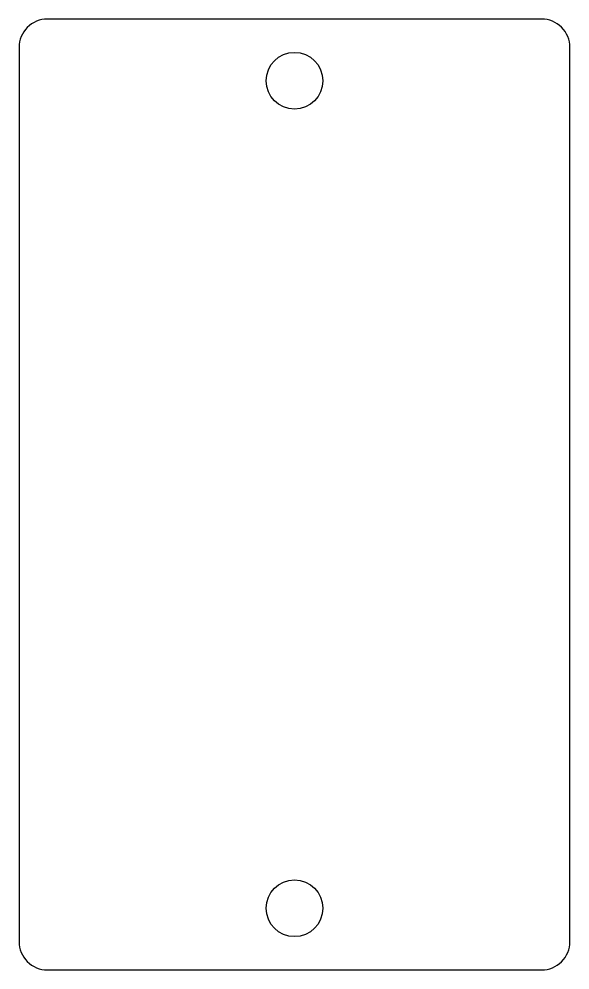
# Model space of a CAD drawing. Header units: millimetres. Extents: x -1 to 32, y -8 to 49.
import ezdxf

# ---------------------------------------------------------------- set-up
doc = ezdxf.new("R2010")
doc.units = ezdxf.units.MM
doc.layers.get('0').update_dxf_attribs({"linetype": 'CONTINUOUS'})

msp = doc.modelspace()

# ---------------------------------------------------------------- linework, layer by layer
msp.add_lwpolyline([(-1, -6.296, 0.414879), (0.7, -8), (30.3, -8, 0.414214), (32, -6.3), (32, 47.3, 0.414214), (30.3, 49), (0.7, 49, 0.4149), (-1, 47.296)], format="xyb", close=True)
for centre in [(15.5, 45.3), (15.5, -4.3)]:
    msp.add_circle(centre, 1.7)

doc.saveas('drawing.dxf')
